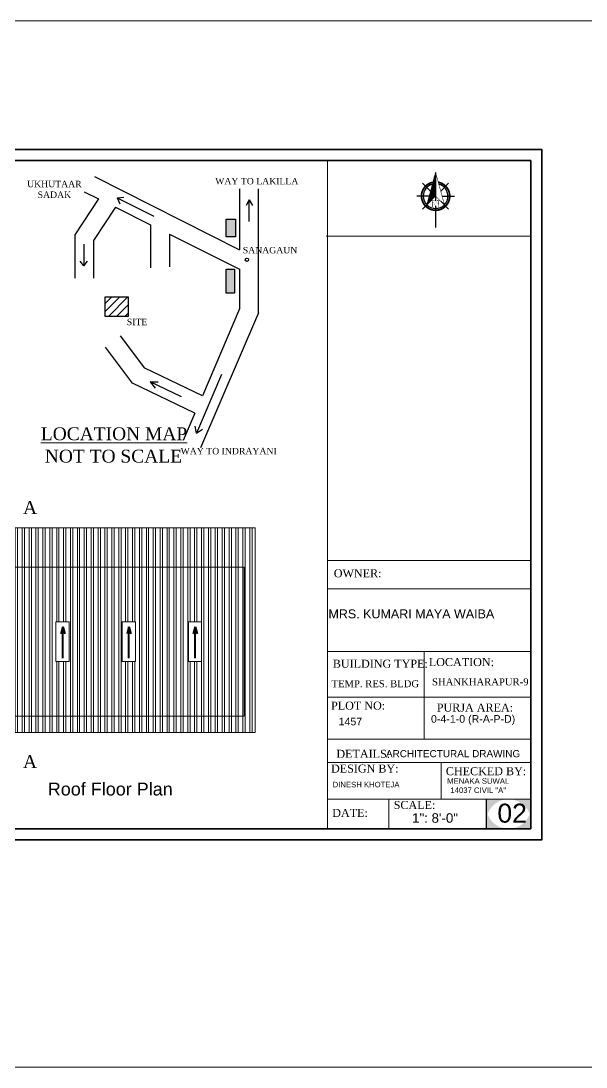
# Model space of a CAD drawing. Header units: inches. Extents: x 40927 to 78083, y -14649 to -3084.
# Drawn here: x 42934 to 43549, y -5753 to -4615 of the extents above; entities that cross this region are included whole.
import ezdxf

# ---------------------------------------------------------------- set-up
doc = ezdxf.new("R2010")
doc.units = ezdxf.units.IN
doc.header["$MEASUREMENT"] = 0
for name, color, linetype, lineweight in [('DIM_LINE', 165, 'Continuous', 15), ('door', 3, 'Continuous', 13), ('DW-SEC', 24, 'Continuous', 25), ('ELEVATION', 6, 'Continuous', 30), ('REBARS', 50, 'Continuous', 20), ('Siteplan', 7, 'Continuous', 30), ('steps', 253, 'Continuous', 20), ('Text', 7, 'Continuous', 9), ('WALL', 240, 'Continuous', 30), ('WALL - A', 1, 'Continuous', 40)]:
    doc.layers.add(name, color=color, linetype=linetype, lineweight=lineweight)
doc.layers.add('DIMENTION', color=8, linetype='Continuous')
doc.layers.add('Normal Wall', color=7, linetype='Continuous', lineweight=35, true_color=0xffaf89)
doc.layers.add('Rear Wall', color=7, linetype='Continuous', lineweight=20, true_color=0xd4e480)
doc.styles.get("Standard").update_dxf_attribs({"font": 'times.ttf'})
doc.styles.add('SwissBT', font='swiss.ttf', dxfattribs={"height": 12})
pattern_1 = [(90, (73273.302, 355224.149), (-7.5, 2e-15), []), (90, (73275.802, 355226.649), (-7.5, 2e-15), [])]

# ---------------------------------------------------------------- blocks, each defined once
blk = doc.blocks.new('*X798')
at = {"color": 0}
for p, q in [((147.55, -408.76), (147.62, -408.7)), ((145.36, -416.79), (147.62, -414.53)), ((145.56, -416.06), (147.62, -414)), ((145.76, -415.33), (147.62, -413.47)), ((145.96, -414.6), (147.62, -412.94)), ((146.16, -413.87), (147.62, -412.41)), ((146.36, -413.14), (147.62, -411.88)), ((146.55, -412.41), (147.62, -411.35)), ((146.75, -411.68), (147.62, -410.82)), ((146.95, -410.95), (147.62, -410.29)), ((147.15, -410.22), (147.62, -409.76)), ((147.35, -409.49), (147.62, -409.23)), ((143.16, -424.82), (147.62, -420.36)), ((143.36, -424.09), (147.62, -419.83)), ((143.56, -423.36), (147.62, -419.3)), ((143.76, -422.63), (147.62, -418.77)), ((143.96, -421.9), (147.62, -418.24)), ((144.16, -421.17), (147.62, -417.71)), ((144.36, -420.44), (147.62, -417.18)), ((144.56, -419.71), (147.62, -416.65)), ((144.76, -418.98), (147.62, -416.12)), ((144.96, -418.25), (147.62, -415.59)), ((145.16, -417.52), (147.62, -415.06)), ((142.76, -426.28), (147.62, -421.42)), ((142.96, -425.55), (147.62, -420.89))]:
    blk.add_line(p, q, dxfattribs=at)
blk = doc.blocks.new('NORTH_15')
for p, q in [((-2.87, 2.87), (-7.37, 7.37)), ((0, 3.66), (0, 10.62)), ((2.87, 2.87), (7.37, 7.37)), ((-13.37, 0), (2.72, 0)), ((5.49, 0), (17.83, 0)), ((-2.87, -2.87), (-7.37, -7.37)), ((0, -3.66), (0, -10.62)), ((2.87, -2.87), (7.37, -7.37))]:
    blk.add_line(p, q)
at = {"const_width": 1}
for points in [[(0, -8, 1), (0, 8, 0.359415), (-7.86, 1.52, 1)], [(-7.86, -1.52, 0.359415), (0, -8, 1)]]:
    blk.add_lwpolyline(points, format="xyb", dxfattribs=at)
for points, const_width in [([(4.96, -5.01), (-13.37, 0), (4.9, 5), (0, 0), (4.96, -5.01)], 0.3), ([(5.93, -1.55), (6, -1.55), (6.07, -1.54), (6.13, -1.53), (6.17, -1.52), (6.22, -1.51), (6.26, -1.49), (6.28, -1.47), (6.3, -1.45), (6.32, -1.42), (6.33, -1.39), (6.35, -1.34), (6.36, -1.29), (6.37, -1.23), (6.38, -1.16), (6.38, -1.08), (6.38, -1), (6.54, -1), (6.54, -2.34), (6.38, -2.34), (6.38, -2.3), (6.38, -2.23), (6.38, -2.16), (6.37, -2.09), (6.36, -2.04), (6.35, -1.99), (6.33, -1.95), (6.32, -1.91), (6.3, -1.88), (6.28, -1.86), (6.26, -1.83), (6.22, -1.81), (6.18, -1.8), (6.13, -1.78), (6.07, -1.77), (6.01, -1.76), (5.95, -1.76), (2.66, -1.76), (2.66, -2.34), (2.5, -2.34), (2.5, -0.16), (4.71, 1.44), (3.14, 1.44), (3.07, 1.44), (3, 1.43), (2.94, 1.42), (2.89, 1.41), (2.85, 1.4), (2.81, 1.38), (2.78, 1.36), (2.76, 1.34), (2.74, 1.31), (2.72, 1.27), (2.7, 1.22), (2.69, 1.17), (2.68, 1.11), (2.67, 1.04), (2.66, 0.97), (2.66, 0.89), (2.66, 0.87), (2.5, 0.87), (2.5, 2.21), (2.66, 2.21), (2.66, 2.17), (2.66, 2.09), (2.67, 2.03), (2.68, 1.97), (2.69, 1.91), (2.7, 1.86), (2.71, 1.82), (2.73, 1.78), (2.75, 1.76), (2.77, 1.74), (2.8, 1.72), (2.85, 1.7), (2.89, 1.68), (2.94, 1.67), (3, 1.66), (3.07, 1.66), (3.14, 1.66), (6.54, 1.66), (6.54, 0.75), (3.33, -1.55), (5.93, -1.55), (5.93, -1.55)], 0.1)]:
    blk.add_lwpolyline(points, dxfattribs=dict(const_width=const_width))
for start, end in [(90, 164.97304), (270, 90), (195.02696, 270)]:
    blk.add_arc((0, 0), 7, start, end)
at = {"rotation": 90}
blk.add_blockref('*X798', (-421.89, -147.62), dxfattribs=at)
blk = doc.blocks.new('A$C0BDB7EE9')
at = {"layer": 'Siteplan', "xscale": 2.999999999999779, "yscale": 2.999999999999779, "zscale": 2.999999999999779, "rotation": 247.8612575918487}
blk.add_blockref('NORTH_15', (20.2, 49.5), dxfattribs=at)
blk = doc.blocks.new('A$C327B4BBD')
at = {"layer": 'DIMENTION', "ltscale": 0.3, "xscale": 1.171875000000082, "yscale": 1.171875000000082, "zscale": 1.171875000000082, "rotation": 112.1387424081494}
blk.add_blockref('A$C0BDB7EE9', (16.1, 0), dxfattribs=at)

msp = doc.modelspace()

# ---------------------------------------------------------------- hatches: boundary and pattern name
msp.add_hatch(color=0).paths.add_polyline_path([(43489.09, -5461.28), (43464.78, -5461.28, -0.4142136), (43489.09, -5485.59)])
at = {"layer": 'DIM_LINE'}
h = msp.add_hatch(dxfattribs=at)
h.set_pattern_fill('ANSI32', color=256, scale=20, angle=45)
h.set_pattern_definition(pattern_1)
h.paths.add_polyline_path([(43177.03, -5208.76), (43177.03, -5370.76), (42853.03, -5370.76), (42853.03, -5388.76), (43189.03, -5388.76), (43189.03, -5166.14), (42853.03, -5166.14), (42853.03, -5208.76)])
h = msp.add_hatch(dxfattribs=at)
h.set_pattern_fill('ANSI32', color=256, scale=20, angle=45)
h.set_pattern_definition(pattern_1)
h.paths.add_polyline_path([(42853.03, -5208.76), (42853.03, -5370.76), (43177.03, -5370.76), (43177.03, -5208.76)])
h.paths.add_polyline_path([(42986.97, -5268.29), (42986.97, -5311.62), (42972.51, -5311.62), (42972.51, -5268.29)], flags=16)
h.paths.add_polyline_path([(43044.51, -5268.29), (43058.97, -5268.29), (43058.97, -5311.62), (43044.51, -5311.62)], flags=16)
h.paths.add_polyline_path([(42914.97, -5268.29), (42914.97, -5311.62), (42900.51, -5311.62), (42900.51, -5268.29)], flags=16)
h.paths.add_polyline_path([(43116.51, -5268.29), (43130.97, -5268.29), (43130.97, -5311.62), (43116.51, -5311.62)], flags=16)
at = {"layer": 'DW-SEC'}
h = msp.add_hatch(dxfattribs=at)
h.set_pattern_fill('ANSI31', color=256, scale=50)
h.set_pattern_definition([(45, (-78476.573, 7660.369), (-4.41941738, 4.41941738), [])])
h.paths.add_polyline_path([(43026.15, -4936.26), (43051.05, -4936.26), (43051.05, -4915.01), (43026.15, -4915.01)])
at = {"layer": 'ELEVATION'}
h = msp.add_hatch(dxfattribs=at)
h.set_pattern_fill('SWAMP', color=256, scale=2)
h.set_pattern_definition([(0, (-36010.6599, -998.2625), (1, 1.732050806), [0.25, -1.75]), (90, (-36010.5349, -998.2625), (-1, 1.732050806), [0.125, -3.33910161]), (90, (-36010.5036, -998.2625), (-1, 1.732050806), [0.1, -3.36410161]), (90, (-36010.5661, -998.2625), (-1, 1.732050806), [0.1, -3.36410161]), (60, (-36010.4724, -998.2625), (-1, 1.732050807), [0.08, -1.92]), (120, (-36010.5974, -998.2625), (-2, 8e-10), [0.08, -1.92])])
h.paths.add_polyline_path([(43166.72, -4884.89), (43157.58, -4884.89), (43157.58, -4910.76), (43166.72, -4910.76)])
h.paths.add_polyline_path([(43167.7, -4830.33), (43157.66, -4830.33), (43157.66, -4849.62), (43167.7, -4849.62)])
at = {"layer": 'Text'}
for points in [[(43464.78, -5461.28), (43440.47, -5461.28), (43440.47, -5485.59, -0.4142136)], [(43464.78, -5461.28), (43440.47, -5461.28), (43440.47, -5485.59, -0.4142136)], [(43440.47, -5469.1), (43440.47, -5493.41), (43464.78, -5493.41, -0.4142136)], [(43440.47, -5469.1), (43440.47, -5493.41), (43464.78, -5493.41, -0.4142136)], [(43489.09, -5461.28), (43464.78, -5461.28, -0.4142136), (43489.09, -5485.59)], [(43489.09, -5469.1, -0.4142136), (43464.78, -5493.41), (43489.09, -5493.41)], [(43489.09, -5469.1, -0.4142136), (43464.78, -5493.41), (43489.09, -5493.41)]]:
    msp.add_hatch(color=0, dxfattribs=at).paths.add_polyline_path(points)

# ---------------------------------------------------------------- linework, layer by layer
at = {"color": 0}
msp.add_line((43440.47, -5461.28), (43440.47, -5493.41), dxfattribs=at)
msp.add_line((43440.47, -5461.28), (43440.47, -5493.41), dxfattribs=at)
at = {"layer": 'DIM_LINE'}
for points in [[(42986.97, -5268.29), (42972.51, -5268.29), (42972.51, -5311.62), (42986.97, -5311.62)], [(43058.97, -5268.29), (43044.51, -5268.29), (43044.51, -5311.62), (43058.97, -5311.62)], [(43130.97, -5268.29), (43116.51, -5268.29), (43116.51, -5311.62), (43130.97, -5311.62)]]:
    msp.add_lwpolyline(points, close=True, dxfattribs=at)
at = {"layer": 'door', "ltscale": 0.5}
for p, q in [((42853.03, -5166.14), (43189.03, -5166.14)), ((43189.03, -5388.76), (43189.03, -5166.14)), ((42853.03, -5208.76), (43177.03, -5208.76)), ((43177.03, -5370.76), (43177.03, -5208.76)), ((42853.03, -5370.76), (43177.03, -5370.76)), ((42853.03, -5388.76), (43189.03, -5388.76))]:
    msp.add_line(p, q, dxfattribs=at)
at = {"layer": 'door', "color": 3, "ltscale": 0.5}
msp.add_lwpolyline([(40927.08, -4614.8), (45011.86, -4614.8), (45011.86, -5752.51), (40927.08, -5752.51)], close=True, dxfattribs=at)
at = {"layer": 'door', "ltscale": 0.5}
for points in [[(42986.97, -5311.62), (42972.51, -5311.62), (42972.51, -5268.29), (42986.97, -5268.29)], [(43058.97, -5311.62), (43044.51, -5311.62), (43044.51, -5268.29), (43058.97, -5268.29)], [(43130.97, -5311.62), (43116.51, -5311.62), (43116.51, -5268.29), (43130.97, -5268.29)]]:
    msp.add_lwpolyline(points, close=True, dxfattribs=at)
at = {"layer": 'ELEVATION'}
for p, q in [((43014.54, -4783.93), (43172.24, -4863.79)), ((43003.29, -4800.54), (43018.64, -4808.19)), ((43172.24, -4797.42), (43172.24, -4863.79)), ((43192.79, -4932.29), (43192.79, -4797.42)), ((43018.64, -4808.19), (42992.95, -4847.52)), ((43038.92, -4807.16), (43046.27, -4806.51)), ((43038.92, -4807.16), (43079.07, -4827.18)), ((43038.92, -4807.16), (43041.9, -4813.72)), ((43182.75, -4809.28), (43179.39, -4815.58)), ((43182.75, -4832.94), (43182.75, -4809.28)), ((43182.75, -4809.28), (43186.1, -4815.58)), ((43037.15, -4817.42), (43013.5, -4853.64)), ((43037.15, -4817.42), (43075.32, -4836.46)), ((43075.32, -4836.46), (43075.32, -4883.45)), ((42992.95, -4847.52), (42992.95, -4894.5)), ((43002.95, -4857.66), (43002.95, -4881.15)), ((43013.5, -4853.64), (43013.5, -4894.5)), ((43095.87, -4846.71), (43172.24, -4884.79)), ((43095.87, -4846.71), (43095.87, -4882.35)), ((43002.95, -4881.15), (42998.92, -4875.9)), ((43002.95, -4881.15), (43006.98, -4875.9)), ((43172.24, -4884.79), (43172.24, -4928.07)), ((43192.79, -4932.29), (43129.81, -5079.12)), ((43172.24, -4928.07), (43131.72, -5022.55)), ((43069.07, -4992.31), (43042.76, -4957.39)), ((43055.65, -5008.65), (43026.34, -4969.75)), ((43131.72, -5022.55), (43069.07, -4992.31)), ((43152.66, -4999.29), (43125.24, -5063.22)), ((43123.61, -5041.46), (43055.65, -5008.65)), ((43109.08, -5023.64), (43075.11, -5007.24)), ((43075.11, -5007.24), (43083.77, -5007.24)), ((43075.11, -5007.24), (43080.49, -5014.02)), ((43123.61, -5041.46), (43110.93, -5071.02)), ((43125.24, -5063.22), (43123.93, -5055.47)), ((43125.24, -5063.22), (43131.75, -5058.82))]:
    msp.add_line(p, q, dxfattribs=at)
for points in [[(43167.7, -4849.62), (43157.66, -4849.62), (43157.66, -4830.33), (43167.7, -4830.33)], [(43157.58, -4884.89), (43166.72, -4884.89), (43166.72, -4910.76), (43157.58, -4910.76)]]:
    msp.add_lwpolyline(points, close=True, dxfattribs=at)
msp.add_circle((43180.15, -4874.59), 1.78, dxfattribs=at)
at = {"layer": 'Normal Wall'}
for points in [[(42442.99, -4754.78), (43501, -4754.78), (43501, -5505.31), (42442.99, -5505.31)], [(42442.99, -4754.78), (43501, -4754.78), (43501, -5505.31), (42442.99, -5505.31)], [(43489.09, -4766.69), (42466.81, -4766.69), (42466.81, -5493.41), (43489.09, -5493.41)], [(43489.09, -4766.69), (42466.81, -4766.69), (42466.81, -5493.41), (43489.09, -5493.41)]]:
    msp.add_lwpolyline(points, close=True, dxfattribs=at)
at = {"layer": 'Rear Wall'}
for p, q in [((43267.67, -5210.96), (43267.67, -4766.69)), ((43266.49, -4848.99), (43489.09, -4848.99)), ((43267.67, -5201.7), (43489.09, -5201.7)), ((43267.67, -5201.7), (43489.09, -5201.7)), ((43267.67, -5201.7), (43489.09, -5201.7)), ((43267.67, -5201.7), (43489.09, -5201.7)), ((43267.67, -5232.5), (43489.09, -5232.5)), ((43267.67, -5232.5), (43489.09, -5232.5)), ((43267.67, -5300.56), (43489.09, -5300.56)), ((43267.67, -5300.56), (43489.09, -5300.56)), ((43372.94, -5300.56), (43372.94, -5386.46)), ((43372.94, -5300.56), (43372.94, -5395.73)), ((43267.67, -5350.05), (43489.09, -5350.05)), ((43267.67, -5350.05), (43489.09, -5350.05)), ((43267.67, -5395.73), (43489.09, -5395.73)), ((43267.67, -5421.16), (43489.09, -5421.16)), ((43267.67, -5421.16), (43489.09, -5421.16)), ((43391.52, -5461.28), (43391.52, -5421.16)), ((43391.52, -5461.28), (43391.52, -5421.16)), ((43267.67, -5461.28), (43489.09, -5461.28)), ((43267.67, -5461.28), (43489.09, -5461.28)), ((43334.41, -5461.28), (43334.41, -5493.41)), ((43334.41, -5461.28), (43334.41, -5493.41))]:
    msp.add_line(p, q, dxfattribs=at)
msp.add_lwpolyline([(43267.67, -5201.7), (43489.09, -5201.7), (43489.09, -5493.41), (43267.67, -5493.41)], close=True, dxfattribs=at)
msp.add_lwpolyline([(43267.67, -5201.7), (43489.09, -5201.7), (43489.09, -5493.41), (43267.67, -5493.41)], close=True, dxfattribs=at)
at = {"layer": 'WALL'}
msp.add_lwpolyline([(43026.15, -4915.01), (43051.05, -4915.01), (43051.05, -4936.26), (43026.15, -4936.26)], close=True, dxfattribs=at)
at = {"layer": 'WALL - A'}
for p, q in [((42979.93, -5273.88), (42977.81, -5281.18)), ((42979.93, -5307.86), (42979.93, -5273.88)), ((42979.93, -5273.88), (42982.06, -5281.18)), ((43051.93, -5273.88), (43049.81, -5281.18)), ((43051.93, -5307.86), (43051.93, -5273.88)), ((43051.93, -5273.88), (43054.06, -5281.18)), ((43123.93, -5273.88), (43121.81, -5281.18)), ((43123.93, -5307.86), (43123.93, -5273.88)), ((43123.93, -5273.88), (43126.06, -5281.18))]:
    msp.add_line(p, q, dxfattribs=at)

# ---------------------------------------------------------------- block references
at = {"layer": 'REBARS', "xscale": 0.5459999999999999, "yscale": 0.5459999999999999, "zscale": 0.5459999999999999, "rotation": 270}
msp.add_blockref('A$C327B4BBD', (43385.36, -4830.77), dxfattribs=at)

# ---------------------------------------------------------------- texts
at = {"color": 0}
for s, p in [('OWNER:', (43274.67, -5219.85)), ('LOCATION:', (43378.01, -5316.39))]:
    msp.add_text(s, height=8.704, dxfattribs=at).set_placement(p)
at = {"color": 7, "linetype": 'ByBlock', "lineweight": 5, "char_height": 14}
for s, insert, width, attachment_point in [('{\\LLOCATION MAP}', (43035.66, -5063.87), 235.547, 5), ('A', (42936.7, -5137.04), 26.5803, 1), ('A', (42936.7, -5413.31), 26.5803, 1), ('{\\fArial CE|b0|i0|c0|p34;Roof\\fArial CE|b0|i0|c238|p34; Floor Plan}', (43031.56, -5450.26), 235.547, 5)]:
    msp.add_mtext(s, dxfattribs=dict(at, insert=insert, width=width, attachment_point=attachment_point))
at = {"color": 7, "linetype": 'ByBlock', "lineweight": 5, "insert": (43035.03, -5088.2), "char_height": 14, "attachment_point": 5}
msp.add_mtext_dynamic_manual_height_columns('NOT TO SCALE', width=161.3532, gutter_width=40, heights=[0], dxfattribs=at)
at = {"layer": 'steps', "color": 7, "ltscale": 0.3, "char_height": 7, "attachment_point": 2}
for s, insert, width in [('UKHUTAAR SADAK', (42970.81, -4788.63), 86.8102), ('WAY TO LAKILLA', (43190.91, -4785.52), 93.8398), ('SANAGAUN', (43205.33, -4860.57), 101.5728), ('SITE', (43060.7, -4938.68), 101.5728), ('WAY TO INDRAYANI ', (43160.33, -5079.11), 129.6808)]:
    msp.add_mtext(s, dxfattribs=dict(at, insert=insert, width=width))
at = {"layer": 'Text', "color": 0}
for s, height, p in [('OWNER:', 8.704, (43274.67, -5219.85)), ('LOCATION:', 8.704, (43378.01, -5316.39)), ('CHECKED BY:', 8.7044, (43396.57, -5435.08)), ('CHECKED BY:', 8.7044, (43396.57, -5435.08)), ('SCALE:', 8.704, (43339.8, -5471.82)), ('SCALE:', 8.704, (43339.8, -5471.82))]:
    msp.add_text(s, height=height, dxfattribs=at).set_placement(p)
at = {"layer": 'Text', "color": 0, "linetype": 'ByBlock', "style": 'SwissBT'}
for s, insert, char_height, width, attachment_point in [('MRS. KUMARI MAYA WAIBA', (43359.01, -5254.75), 9.72, 217.5111, 2), ('ARCHITECTURAL DRAWING', (43331.39, -5407.81), 7.7396, 268.5322, 1), ('DINESH KHOTEJA', (43273.46, -5442.3), 6, 201.5276, 1), ('MENAKA SUWAL\\P14037 CIVIL "A"', (43431.69, -5438.43), 6, 88.5492, 2)]:
    msp.add_mtext(s, dxfattribs=dict(at, insert=insert, char_height=char_height, width=width, attachment_point=attachment_point))
at = {"layer": 'Text', "color": 0, "attachment_point": 1}
for s, insert, char_height, width in [('BUILDING TYPE:', (43273.59, -5309.47), 8.7044, 148.5551), ('BUILDING TYPE:', (43273.59, -5309.47), 8.7044, 148.5551), ('PLOT NO: ', (43271.69, -5355.08), 8.704, 138.0271), ('PLOT NO: ', (43271.69, -5355.08), 8.704, 138.0271), ('PURJA AREA:', (43386.69, -5357.19), 8.7044, 197.5821), ('PURJA AREA:', (43386.69, -5357.19), 8.7044, 197.5821), ('DETAILS: ', (43277.49, -5407.47), 8.704, 138.0271), ('DESIGN BY:', (43271.65, -5423.52), 8.704, 138.0271), ('DESIGN BY:', (43271.65, -5423.52), 8.704, 138.0271), ('DATE:', (43273, -5471.75), 8.704, 34.8177)]:
    msp.add_mtext(s, dxfattribs=dict(at, insert=insert, char_height=char_height, width=width))
at = {"layer": 'Text', "color": 0, "linetype": 'ByBlock', "insert": (43272.17, -5331.77), "char_height": 7.6711, "width": 381.0351, "attachment_point": 1}
msp.add_mtext('TEMP. RES. BLDG', dxfattribs=at)
at = {"layer": 'Text', "color": 0, "linetype": 'ByBlock', "insert": (43381.54, -5329.74), "char_height": 7.6711, "attachment_point": 1}
msp.add_mtext_dynamic_manual_height_columns('SHANKHARAPUR-9', width=381.0351, gutter_width=1.53, heights=[0], dxfattribs=at)
at = {"layer": 'Text', "color": 0, "style": 'SwissBT'}
for s, insert, char_height, width, attachment_point in [('0-4-1-0 (R-A-P-D)', (43426.16, -5369.76), 8.2555, 163.2142, 2), ('1457', (43279.9, -5372.59), 8.256, 163.2142, 1), ('02', (43452.57, -5466.05), 20.639, 20.1585, 1)]:
    msp.add_mtext(s, dxfattribs=dict(at, insert=insert, char_height=char_height, width=width, attachment_point=attachment_point))
at = {"layer": 'Text', "color": 0, "ltscale": 0.5, "insert": (43359.88, -5476.46), "char_height": 10.319, "width": 127.5344, "attachment_point": 1, "style": 'SwissBT'}
msp.add_mtext('1": 8\'-0"', dxfattribs=at)
msp.add_mtext('1": 8\'-0"', dxfattribs=at)

doc.saveas('drawing.dxf')
